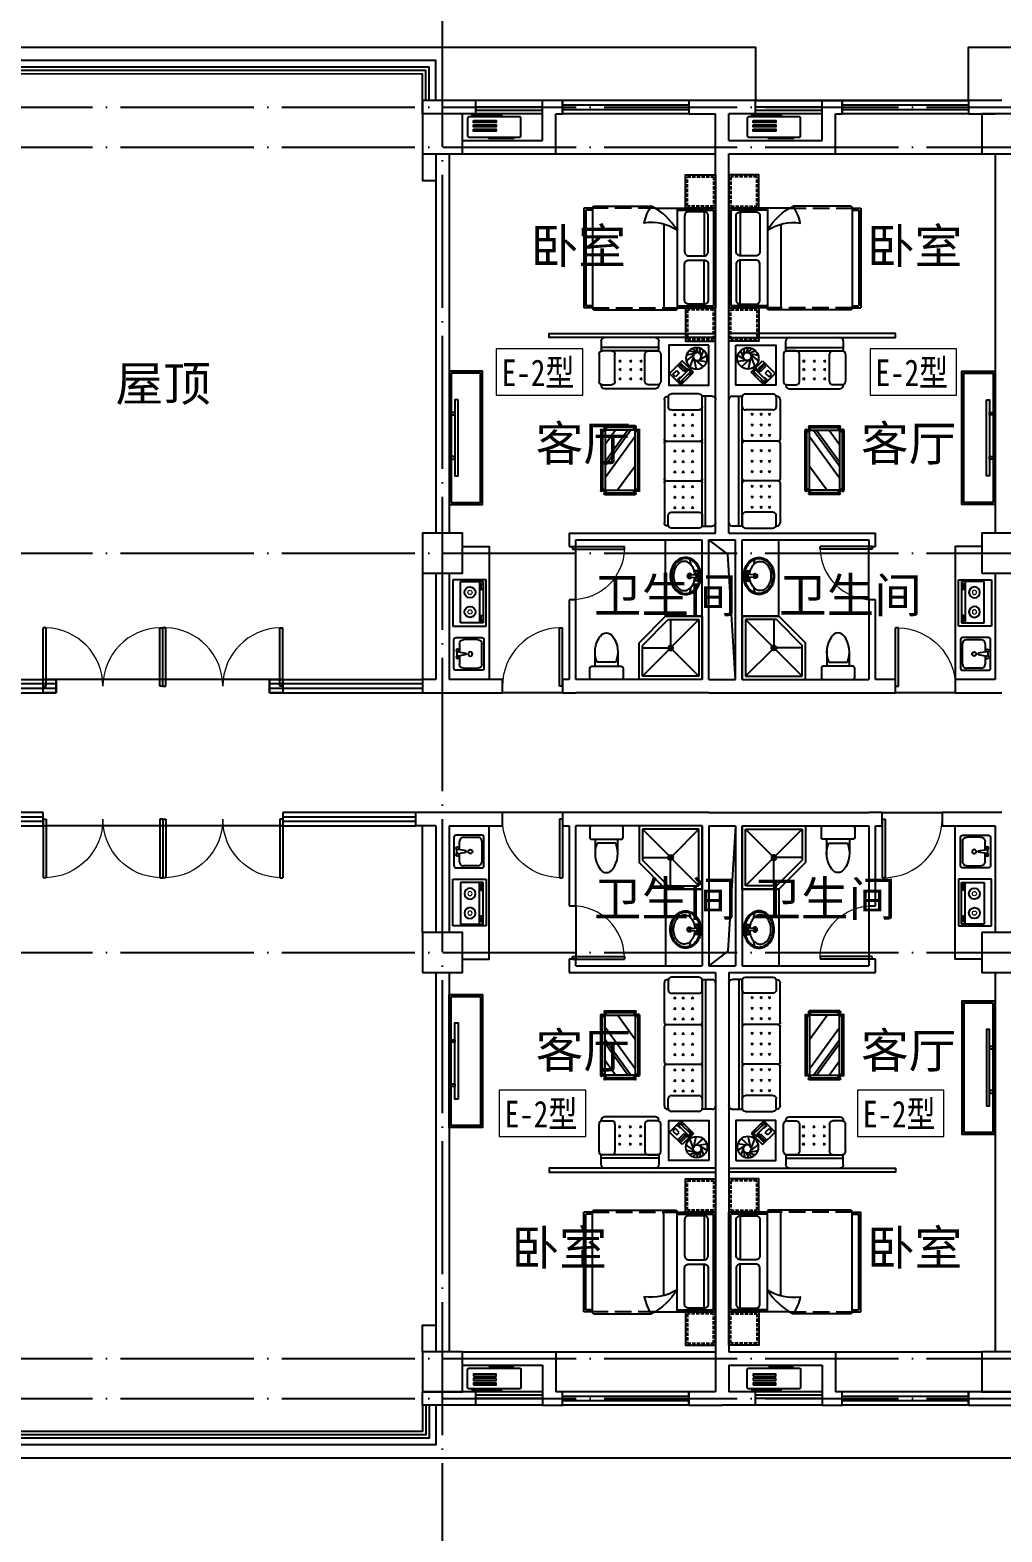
# Model space of a CAD drawing. Extents: x 122060 to 300410, y -425997 to -174060.
# Drawn here: x 218598 to 233193, y -400433 to -377867 of the extents above; entities that cross this region are included whole.
import ezdxf

# ---------------------------------------------------------------- set-up
doc = ezdxf.new("R2010")
doc.units = 0
doc.header["$LTSCALE"] = 1000
doc.header["$MEASUREMENT"] = 0
doc.linetypes.add('DASH', pattern=[0.35, 0.25, -0.1])
doc.linetypes.add('DOTE', pattern=[2.42, 2, -0.2, 0.02, -0.2])
doc.layers.get('0').update_dxf_attribs({"linetype": 'CONTINUOUS'})
for name, color, linetype in [('BALCONY', 6, 'CONTINUOUS'), ('DOTE', 1, 'CONTINUOUS'), ('WALL', 255, 'CONTINUOUS'), ('WINDOW', 4, 'CONTINUOUS'), ('WR-COLUMN', 255, 'CONTINUOUS'), ('WR-WALL', 255, 'CONTINUOUS'), ('厨卫', 8, 'CONTINUOUS'), ('家具', 8, 'CONTINUOUS'), ('平面看线', 8, 'CONTINUOUS'), ('空调', 8, 'CONTINUOUS')]:
    doc.layers.add(name, color=color, linetype=linetype)
doc.layers.add('PUB_TEXT', color=7, linetype='CONTINUOUS', lineweight=0)
doc.styles.add('dim_font', font='SIMPLEX.shx', dxfattribs={"width": 0.8})
doc.styles.add('宋体', font='SimSun.ttf')
doc.styles.add('黑体', font='SIMHEI.TTF', dxfattribs={"width": 0.8})

# ---------------------------------------------------------------- blocks, each defined once
blk = doc.blocks.new('dgfgf')
at = {"layer": '家具'}
blk.add_lwpolyline([(7597, -62676), (7147, -62676), (7147, -63176), (7597, -63176), (7597, -62676), (7517, -62676)], dxfattribs=at)
at = {"layer": '家具', "color": 251, "linetype": 'DASH', "ltscale": 0.2}
blk.add_lwpolyline([(7567, -62706), (7177, -62706), (7177, -63146), (7567, -63146)], close=True, dxfattribs=at)
blk = doc.blocks.new('A$C72813290')
at = {"layer": '家具'}
for p, q in [((579, 2000), (0, 2000)), ((0, 500), (0, 2000)), ((30, 530), (30, 1970)), ((579, 1970), (30, 1970)), ((170, 1945), (170, 1283)), ((579, 500), (579, 2010)), ((1830, 2030), (599, 2030)), ((779, 753), (779, 2030)), ((1850, 500), (1850, 2000)), ((1850, 2000), (1980, 2000)), ((1850, 1970), (1950, 1970)), ((1950, 530), (1950, 1970)), ((1980, 500), (1980, 2000)), ((170, 555), (170, 1217)), ((912, 500), (0, 500)), ((579, 530), (30, 530)), ((1830, 470), (967, 470)), ((1850, 530), (1950, 530)), ((1850, 500), (1980, 500))]:
    blk.add_line(p, q, dxfattribs=at)
at = {"layer": '家具', "linetype": 'DASH'}
for p, q in [((1850, 2000), (579, 2000)), ((912, 500), (1850, 500))]:
    blk.add_line(p, q, dxfattribs=at)
at = {"layer": '家具'}
for points in [[(170, 1945), (405, 1945, -0.414214), (465, 1885), (465, 1343, -0.414214), (405, 1283), (170, 1283, -0.414214), (110, 1343), (110, 1885, -0.414214)], [(170, 555), (405, 555, 0.414214), (465, 615), (465, 1157, 0.414214), (405, 1217), (170, 1217, 0.414214), (110, 1157), (110, 615, 0.414214)]]:
    blk.add_lwpolyline(points, format="xyb", close=True, dxfattribs=at)
blk.add_lwpolyline([(579, 833, 0.180302), (1071, 725, -0.088637), (967, 470, 28871.271551)], format="xyb", dxfattribs=at)
for centre, radius, start, end in [((599, 2010), 20, 90, 180), ((1819, 2001), 30.7, 357.6884, 69.6917), ((1392, 1313), 944, 210.6075, 243.2773), ((1819, 499), 30.7, 290.3566, 2.3152)]:
    blk.add_arc(centre, radius, start, end, dxfattribs=at)
blk.add_blockref('dgfgf', (-7147, 65176), dxfattribs=at)
at = {"layer": '家具', "xscale": -1, "rotation": 180}
blk.add_blockref('dgfgf', (-7147, -62676), dxfattribs=at)
blk = doc.blocks.new('asfdgdfhfgj')
at = {"layer": '家具'}
for p, q in [((253, 470), (-697, 470)), ((-697, 470), (-697, -80)), ((253, -480), (253, 470)), ((203, 420), (-647, 420)), ((-647, 420), (-647, -42)), ((-647, 420), (203, -430)), ((203, 420), (-196, 22)), ((203, -430), (203, 420)), ((-222, -5), (-222, 20)), ((-297, -480), (-697, -80)), ((-647, -5), (-260, -5)), ((-260, -430), (-647, -42)), ((-247, -5), (-222, -5)), ((-222, -5), (-197, -5)), ((-222, -30), (-222, -5)), ((-222, -430), (-222, -42)), ((-260, -430), (203, -430)), ((-297, -480), (253, -480))]:
    blk.add_line(p, q, dxfattribs=at)
for radius in [37.5, 25]:
    blk.add_circle((-222, -5), radius, dxfattribs=at)
blk = doc.blocks.new('asfdfgfhfg')
at = {"layer": '家具', "color": 6}
for p, q in [((-694, 1502), (-729, 1600)), ((-683, 1543), (-673, 1632)), ((-651, 1566), (-616, 1640)), ((-632, 1568), (-564, 1629)), ((-611, 1564), (-511, 1595)), ((-677, 1466), (-777, 1525)), ((-649, 1450), (-776, 1433)), ((-609, 1454), (-722, 1355)), ((-583, 1478), (-618, 1320)), ((-598, 1556), (-471, 1530)), ((-581, 1533), (-467, 1445)), ((-575, 1501), (-521, 1357))]:
    blk.add_line(p, q, dxfattribs=at)
at = {"layer": '家具'}
for p, q in [((-54, 1595), (-54, 1745)), ((-54, 1645), (809, 1645)), ((-54, 1595), (809, 1595)), ((102, 1595), (-37, 1595)), ((-4, 1795), (759, 1795)), ((652, 1595), (792, 1595)), ((809, 1745), (809, 1592)), ((-575, 1274), (-405, 1443)), ((-386, 1406), (-471, 1321)), ((-452, 1302), (-367, 1387)), ((-433, 1283), (-348, 1368)), ((-405, 1443), (-216, 1255)), ((-348, 1368), (-386, 1406)), ((-87, 1545), (-87, 1134)), ((152, 1134), (152, 1545)), ((198, 1453), (229, 1423)), ((229, 1453), (198, 1423)), ((356, 1453), (386, 1423)), ((386, 1453), (356, 1423)), ((514, 1453), (544, 1423)), ((544, 1453), (514, 1423)), ((602, 1134), (602, 1545)), ((842, 1545), (842, 1134)), ((-386, 1085), (-575, 1274)), ((-556, 1274), (-509, 1227)), ((-504, 1326), (-551, 1278)), ((-551, 1278), (-509, 1236)), ((-532, 1278), (-504, 1307)), ((-532, 1278), (-381, 1128)), ((-509, 1236), (-499, 1245)), ((-509, 1227), (-495, 1241)), ((-462, 1283), (-504, 1326)), ((-353, 1156), (-504, 1307)), ((-452, 1283), (-499, 1330)), ((-471, 1321), (-433, 1283)), ((-471, 1274), (-462, 1283)), ((-466, 1269), (-452, 1283)), ((-424, 1151), (-414, 1161)), ((-381, 1109), (-424, 1151)), ((-216, 1255), (-386, 1085)), ((-386, 1189), (-377, 1198)), ((-334, 1156), (-381, 1109)), ((-381, 1128), (-353, 1156)), ((-377, 1198), (-334, 1156)), ((-325, 1297), (-363, 1260)), ((-363, 1260), (-306, 1203)), ((-268, 1241), (-325, 1297)), ((-306, 1203), (-268, 1241)), ((198, 1326), (229, 1296)), ((229, 1326), (198, 1296)), ((198, 1189), (229, 1159)), ((229, 1189), (198, 1159)), ((356, 1326), (386, 1296)), ((386, 1326), (356, 1296)), ((386, 1189), (356, 1159)), ((356, 1189), (386, 1159)), ((514, 1326), (544, 1296)), ((544, 1326), (514, 1296)), ((514, 1189), (544, 1159)), ((544, 1189), (514, 1159)), ((-859, 912), (-706, 912)), ((-759, -1038), (-759, 912)), ((-709, -1038), (-709, 912)), ((-659, 946), (-247, 946)), ((-197, 912), (-189, 912)), ((-54, 1084), (-54, 1075)), ((-37, 1084), (102, 1084)), ((-4, 1025), (759, 1025)), ((792, 1084), (652, 1084)), ((809, 1084), (809, 1075)), ((-909, -988), (-909, 862)), ((-709, 755), (-709, 896)), ((-247, 705), (-659, 705)), ((-197, 896), (-197, 755)), ((-139, 862), (-139, 264)), ((-546, 651), (-576, 620)), ((-546, 620), (-576, 651)), ((-546, 463), (-576, 493)), ((-546, 493), (-576, 463)), ((-409, 651), (-439, 620)), ((-409, 620), (-439, 651)), ((-409, 493), (-439, 463)), ((-409, 463), (-439, 493)), ((-282, 651), (-312, 620)), ((-282, 620), (-312, 651)), ((-282, 493), (-312, 463)), ((-282, 463), (-312, 493)), ((287, 455), (287, 450)), ((297, 465), (756, 465)), ((766, 455), (766, 450)), ((-169, 235), (-679, 235)), ((-546, 335), (-576, 305)), ((-546, 305), (-576, 335)), ((-409, 335), (-439, 305)), ((-409, 305), (-439, 335)), ((-282, 335), (-312, 305)), ((-282, 305), (-312, 335)), ((236, -505), (236, 404)), ((246, 414), (251, 414)), ((261, 368), (333, 440)), ((261, 396), (305, 440)), ((261, -505), (261, 404)), ((297, 440), (756, 440)), ((301, 305), (751, -315)), ((364, 400), (751, -134)), ((407, 400), (751, -75)), ((595, 400), (751, 185)), ((791, 368), (719, 440)), ((791, 396), (747, 440)), ((791, 404), (791, -505)), ((806, 414), (801, 414)), ((816, 404), (816, -505)), ((-546, 75), (-576, 105)), ((-546, 105), (-576, 75)), ((-409, 75), (-439, 105)), ((-409, 105), (-439, 75)), ((-282, 75), (-312, 105)), ((-282, 105), (-312, 75)), ((-139, 206), (-139, -332)), ((-546, -52), (-576, -82)), ((-546, -82), (-576, -52)), ((-546, -240), (-576, -210)), ((-546, -210), (-576, -240)), ((-409, -82), (-439, -52)), ((-409, -52), (-439, -82)), ((-409, -240), (-439, -210)), ((-409, -210), (-439, -240)), ((-282, -82), (-312, -52)), ((-282, -52), (-312, -82)), ((-282, -240), (-312, -210)), ((-282, -210), (-312, -240)), ((301, -138), (565, -500)), ((-169, -361), (-679, -361)), ((-546, -431), (-576, -461)), ((-546, -461), (-576, -431)), ((-409, -431), (-439, -461)), ((-409, -461), (-439, -431)), ((-282, -431), (-312, -461)), ((-282, -461), (-312, -431)), ((-139, -390), (-139, -988)), ((-546, -619), (-576, -588)), ((-546, -588), (-576, -619)), ((-409, -588), (-439, -619)), ((-409, -619), (-439, -588)), ((-282, -588), (-312, -619)), ((-282, -619), (-312, -588)), ((246, -515), (251, -515)), ((261, -468), (333, -540)), ((261, -496), (305, -540)), ((287, -555), (287, -550)), ((756, -540), (297, -540)), ((756, -565), (297, -565)), ((791, -468), (719, -540)), ((791, -496), (747, -540)), ((766, -555), (766, -550)), ((806, -515), (801, -515)), ((-709, -881), (-709, -1021)), ((-247, -831), (-659, -831)), ((-546, -746), (-576, -776)), ((-546, -776), (-576, -746)), ((-409, -746), (-439, -776)), ((-409, -776), (-439, -746)), ((-282, -746), (-312, -776)), ((-282, -776), (-312, -746)), ((-197, -1021), (-197, -881)), ((-709, -1038), (-859, -1038)), ((-659, -1071), (-247, -1071)), ((-197, -1038), (-189, -1038))]:
    blk.add_line(p, q, dxfattribs=at)
for points in [[(-805, 1679), (-205, 1679), (-205, 1079), (-805, 1079)], [(301, 400), (751, 400), (751, -500), (301, -500)]]:
    blk.add_lwpolyline(points, close=True, dxfattribs=at)
at = {"layer": '家具', "color": 6}
for centre, radius in [((-623, 1480), 160), ((-634, 1508), 60)]:
    blk.add_circle(centre, radius, dxfattribs=at)
at = {"layer": '家具'}
for centre, radius, start, end in [((-37, 1545), 50, 90, 180), ((-4, 1745), 50, 90, 180), ((102, 1545), 50, 0, 90), ((652, 1545), 50, 90, 180), ((759, 1745), 50, 0, 90), ((792, 1545), 50, 0, 90), ((-37, 1134), 50, 180, 270), ((102, 1134), 50, 270, 0), ((652, 1134), 50, 180, 270), ((792, 1134), 50, 270, 0), ((-859, 862), 50, 90, 180), ((-659, 896), 50, 90, 180), ((-247, 896), 50, 0, 90), ((-189, 862), 50, 0, 90), ((-4, 1075), 50, 180, 270), ((759, 1075), 50, 270, 0), ((-659, 755), 50, 180, 270), ((-247, 755), 50, 270, 0), ((297, 455), 10, 90, 180), ((756, 455), 10, 0, 90), ((-679, 265), 30, 180, 270), ((-679, 205), 30, 90, 180), ((-169, 265), 30, 270, 0), ((-169, 205), 30, 0, 90), ((246, 404), 10, 90, 180), ((251, 404), 10, 0, 90), ((297, 450), 10, 180, 270), ((756, 450), 10, 270, 0), ((801, 404), 10, 90, 180), ((806, 404), 10, 0, 90), ((-679, -331), 30, 180, 270), ((-679, -391), 30, 90, 180), ((-169, -331), 30, 270, 0), ((-169, -391), 30, 0, 90), ((246, -505), 10, 180, 270), ((251, -505), 10, 270, 0), ((297, -550), 10, 90, 180), ((297, -555), 10, 180, 270), ((756, -550), 10, 0, 90), ((756, -555), 10, 270, 0), ((801, -505), 10, 180, 270), ((806, -505), 10, 270, 0), ((-659, -881), 50, 90, 180), ((-247, -881), 50, 0, 90), ((-859, -988), 50, 180, 270), ((-659, -1021), 50, 180, 270), ((-247, -1021), 50, 270, 0), ((-189, -988), 50, 270, 0)]:
    blk.add_arc(centre, radius, start, end, dxfattribs=at)
at = {"layer": '家具', "style": 'dim_font', "width": 0.8, "flags": 9}
for tag, p, rotation in [('YSIZE', (377, 1795), 180), ('XSIZE', (377, 1795), 180), ('YSIZE', (-909, -63), 270), ('XSIZE', (-909, -63), 270)]:
    blk.add_attdef(tag, p, '', height=0.5, rotation=rotation, dxfattribs=at)
blk = doc.blocks.new('A$C2FB07499')
at = {"layer": '家具', "ltscale": 0.5}
blk.add_lwpolyline([(500, 0), (0, 0), (0, 2000), (500, 2000)], close=True, dxfattribs=at)
at = {"layer": '家具', "color": 251, "ltscale": 40}
for points in [[(470, 30), (30, 30), (30, 1970), (470, 1970)], [(368, 1572), (415, 1572), (415, 428), (368, 428)], [(415, 1381), (480, 1381), (480, 1343), (415, 1343)], [(415, 717), (480, 717), (480, 679), (415, 679)]]:
    blk.add_lwpolyline(points, close=True, dxfattribs=at)
blk = doc.blocks.new('safedgdhgfh')
at = {"layer": '厨卫', "linetype": 'Continuous'}
for p, q in [((-352, -356), (-352, 344)), ((-352, 344), (148, 344)), ((148, 344), (148, -356)), ((148, -356), (-352, -356))]:
    blk.add_line(p, q, dxfattribs=at)
at = {"layer": '厨卫'}
for p, q in [((103, 293), (-239, 293)), ((-239, 293), (-239, -330)), ((47, -330), (47, 293)), ((103, -330), (103, 293)), ((-239, -330), (103, -330))]:
    blk.add_line(p, q, dxfattribs=at)
at = {"layer": '厨卫', "lineweight": 13}
for p, q in [((71, 268), (81, 268)), ((96, 251), (79, 251)), ((79, 251), (79, 186)), ((96, 186), (96, 251)), ((70, 176), (81, 176)), ((79, 186), (96, 186)), ((71, -205), (81, -205)), ((79, -222), (79, -287)), ((96, -222), (79, -222)), ((96, -287), (96, -222)), ((70, -297), (81, -297)), ((79, -287), (96, -287))]:
    blk.add_line(p, q, dxfattribs=at)
for points in [[(71, 268, 0.259034), (67, 266, 0.076276), (63, 254, 0.036515), (60, 241, 0.026615), (59, 222, 0.026615), (60, 203, 0.036515), (63, 189, 0.076276), (67, 178, 0.259034), (71, 176, 0.078462), (72, 176, 0.056762)], [(81, 268, 0.259034), (78, 266, 0.076276), (73, 254, 0.036515), (71, 241, 0.026615), (70, 222, 0.026615), (71, 203, 0.036515), (73, 189, 0.076276), (78, 178, 0.259034), (81, 176, 0.259034), (85, 178, 0.056762), (89, 186, 0.036515)], [(91, 251, 0.008736), (90, 254, 0.076276), (85, 266, 0.259034), (81, 268, 0.259034)], [(71, -205, 0.259034), (67, -207, 0.076276), (63, -219, 0.036515), (60, -232, 0.026615), (59, -251, 0.026615), (60, -270, 0.036515), (63, -284, 0.076276), (67, -295, 0.259034), (71, -297, 0.078462), (72, -297, 0.056762)], [(81, -205, 0.259034), (78, -207, 0.076276), (73, -219, 0.036515), (71, -232, 0.026615), (70, -251, 0.026615), (71, -270, 0.036515), (73, -284, 0.076276), (78, -295, 0.259034), (81, -297, 0.259034), (85, -295, 0.056762), (89, -287, 0.036515)], [(91, -222, 0.008736), (90, -219, 0.076276), (85, -207, 0.259034), (81, -205, 0.259034)]]:
    blk.add_lwpolyline(points, format="xyb", dxfattribs=at)
at = {"layer": '厨卫', "linetype": 'Continuous'}
for centre, start, end in [((-94, 128), 270, 269.036), ((-94, -165), 90.964, 90)]:
    blk.add_arc(centre, 82.5, start, end, dxfattribs=at)
at = {"layer": '厨卫', "linetype": 'Continuous', "lineweight": 13}
for centre, start, end in [((-94, 128), 270, 269.3468), ((-94, -165), 90.6532, 90)]:
    blk.add_arc(centre, 31.6, start, end, dxfattribs=at)
blk = doc.blocks.new('空调机')
at = {"layer": '空调', "color": 8}
for p, q in [((2416486, -275315), (2416486, -275325)), ((2416849, -275305), (2416496, -275305)), ((2416859, -275325), (2416859, -275315))]:
    blk.add_line(p, q, dxfattribs=at)
blk.add_lwpolyline([(2416186, -275325), (2416946, -275325, -0.414214), (2416966, -275345), (2416966, -275615, -0.414214), (2416946, -275635), (2416186, -275635, -0.414214), (2416166, -275615), (2416166, -275345, -0.414214)], format="xyb", close=True, dxfattribs=at)
for points in [[(2416256, -275445), (2416592, -275445), (2416592, -275416), (2416256, -275416)], [(2416256, -275511), (2416592, -275511), (2416592, -275482), (2416256, -275482)], [(2416235, -275664), (2416675, -275664), (2416675, -275649), (2416235, -275649)], [(2416256, -275577), (2416592, -275577), (2416592, -275548), (2416256, -275548)]]:
    blk.add_lwpolyline(points, close=True, dxfattribs=at)
for centre, start, end in [((2416496, -275315), 90, 180), ((2416849, -275315), 0, 90)]:
    blk.add_arc(centre, 10, start, end, dxfattribs=at)
blk = doc.blocks.new('_FZHK')
blk.add_lwpolyline([(-0.5, -0.5), (0.5, -0.5), (0.5, 0.5), (-0.5, 0.5)], close=True)
blk = doc.blocks.new('$DorLib2D$00000001')
for p, q in [((0.45, 0.975), (0.5, 0.975)), ((0.45, 0), (0.45, 0.975)), ((0.5, 0), (0.5, 0.975)), ((0.5, 0), (0.45, 0))]:
    blk.add_line(p, q)
at = {"lineweight": 13}
blk.add_arc((0.475, 0), 0.975, 91.4693, 180, dxfattribs=at)
blk = doc.blocks.new('$DorLib2D$00000002')
for p, q in [((-0.5, 0), (-0.5, 0.4875)), ((-0.475, 0.4875), (-0.5, 0.4875)), ((-0.475, 0), (-0.475, 0.4875)), ((0.475, 0), (0.475, 0.4875)), ((0.475, 0.4875), (0.5, 0.4875)), ((0.5, 0), (0.5, 0.4875)), ((-0.5, 0), (-0.475, 0)), ((0.5, 0), (0.475, 0))]:
    blk.add_line(p, q)
at = {"lineweight": 13}
for centre, start, end in [((-0.4875, 0), 0, 88.53072), ((0.4875, 0), 91.46928, 180)]:
    blk.add_arc(centre, 0.4875, start, end, dxfattribs=at)
blk = doc.blocks.new('$TCHSYS$WIN2D')
for p, q in [((-0.5, 0.5), (0.5, 0.5)), ((-0.5, 0.5), (-0.5, -0.5)), ((0.5, 0.5), (0.5, -0.5)), ((0.5, 0.1667), (-0.5, 0.1667)), ((0.5, -0.1667), (-0.5, -0.1667)), ((-0.5, -0.5), (0.5, -0.5))]:
    blk.add_line(p, q)
blk = doc.blocks.new('$plan$00001613')
at = {"layer": '厨卫'}
for p, q in [((-260, -140), (-260, 140)), ((-200, 170), (-200, -170))]:
    blk.add_line(p, q, dxfattribs=at)
blk.add_lwpolyline([(-430, -170), (-200, -170), (-200, -220, 0.414214), (-170, -250), (-30, -250, 0.414214), (0, -220), (0, 220, 0.414214), (-30, 250), (-170, 250, 0.414214), (-200, 220), (-200, 170), (-430, 170)], format="xyb", dxfattribs=at)
for centre, radius, start, end in [((-590, 0), 110, 123.4509, 236.5491), ((-413, -227), 398, 67.4505, 126.6381), ((-413, 227), 398, 233.3619, 292.5495)]:
    blk.add_arc(centre, radius, start, end, dxfattribs=at)
blk = doc.blocks.new('$plan$00001629')
for p, q in [((-252, -170), (-172, -150)), ((-75, -35), (-75, -85)), ((-75, -35), (75, -35)), ((-75, -85), (-21, -85)), ((-16, -146), (-25, -35)), ((16, -146), (25, -35)), ((21, -85), (75, -85)), ((75, -35), (75, -85)), ((172, -150), (252, -170))]:
    blk.add_line(p, q)
for centre, radius in [((-50, -60), 20), ((1, -60), 10), ((50, -60), 20)]:
    blk.add_circle(centre, radius)
for centre, radius, start, end in [((0, -340), 340, 90, 108.7907), ((0, -340), 340, 71.2093, 90), ((-90, -230), 190, 153.24, 180), ((-90, -230), 173, 153.24, 180), ((-46, -252), 239, 129.4007, 153.24), ((-46, -252), 222, 129.4007, 153.24), ((-102, -250), 118, 150.3366, 180), ((-53, -278), 174, 126.0274, 150.3366), ((-18, -286), 283, 108.7907, 129.4007), ((-18, -286), 266, 108.7907, 129.4007), ((-21, -322), 229, 106.7647, 126.0274), ((0, -340), 323, 90, 108.7907), ((0, -391), 301, 93.9271, 106.7647), ((0, -170), 35, 118.7783, 61.2217), ((0, -170), 25, 129.0728, 50.9272), ((0, -146), 16.3, 180, 0), ((0, -340), 323, 71.2093, 90), ((0, -391), 301, 73.2353, 86.0729), ((21, -322), 229, 53.9726, 73.2353), ((18, -286), 266, 50.5993, 71.2093), ((18, -286), 283, 50.5993, 71.2093), ((53, -278), 174, 29.6634, 53.9726), ((46, -252), 222, 26.76, 50.5993), ((46, -252), 239, 26.76, 50.5993), ((102, -250), 118, 0, 29.6634), ((90, -230), 173, 0, 26.76), ((90, -230), 190, 0, 26.76), ((-90, -230), 190, 180, 206.76), ((-90, -230), 173, 180, 206.76), ((-46, -208), 239, 206.76, 230.5993), ((-46, -208), 222, 206.76, 230.5993), ((-102, -250), 118, 180, 209.6634), ((-53, -222), 174, 209.6634, 233.9726), ((-18, -174), 283, 230.5993, 251.2093), ((-18, -174), 266, 230.5993, 251.2093), ((-21, -178), 229, 233.9726, 253.2353), ((0, -120), 340, 251.2093, 270), ((0, -120), 323, 251.2093, 270), ((0, -109), 301, 253.2353, 270), ((0, -109), 301, 270, 286.7647), ((0, -120), 323, 270, 288.7907), ((0, -120), 340, 270, 288.7907), ((21, -178), 229, 286.7647, 306.0274), ((18, -174), 266, 288.7907, 309.4007), ((18, -174), 283, 288.7907, 309.4007), ((53, -222), 174, 306.0274, 330.3366), ((46, -208), 222, 309.4007, 333.24), ((46, -208), 239, 309.4007, 333.24), ((102, -250), 118, 330.3366, 0), ((90, -230), 173, 333.24, 0), ((90, -230), 190, 333.24, 0)]:
    blk.add_arc(centre, radius, start, end)
blk = doc.blocks.new('$plan$00000356')
at = {"color": 0, "linetype": 'ByBlock'}
for p, q in [((215, 0), (-215, 0)), ((-245, -31), (-245, -419)), ((-215, -358), (-215, -143)), ((-153, -82), (-26, -82)), ((-31, -41), (31, -41)), ((-31, -61), (-10, -184)), ((-10, -184), (10, -184)), ((10, -184), (31, -61)), ((26, -82), (153, -82)), ((215, -143), (215, -358)), ((245, -419), (245, -31)), ((-215, -450), (215, -450)), ((153, -419), (-153, -419))]:
    blk.add_line(p, q, dxfattribs=at)
for centre, radius in [((-51, -51), 20.5), ((0, -245), 30.7), ((51, -51), 20.5)]:
    blk.add_circle(centre, radius, dxfattribs=at)
for centre, radius, start, end in [((-215, -31), 30.7, 90, 180), ((-153, -143), 61.4, 90, 180), ((153, -143), 61.4, 0, 90), ((215, -31), 30.7, 0, 90), ((-215, -419), 30.7, 180, 270), ((-153, -358), 61.4, 180, 270), ((153, -358), 61.4, 270, 0), ((215, -419), 30.7, 270, 0)]:
    blk.add_arc(centre, radius, start, end, dxfattribs=at)

msp = doc.modelspace()

# ---------------------------------------------------------------- linework, layer by layer
at = {"layer": 'BALCONY', "color": 8}
for p, q in [((226292.7, -378925.6), (225292.7, -378925.6)), ((230492.7, -378925.6), (229492.7, -378925.6)), ((226292.7, -379125.6), (225292.7, -379125.6)), ((230492.7, -379125.6), (229492.7, -379125.6)), ((226292.7, -398325.6), (225292.7, -398325.6)), ((230492.7, -398325.6), (229492.7, -398325.6)), ((226292.7, -398525.6), (225292.7, -398525.6)), ((230492.7, -398525.6), (229492.7, -398525.6))]:
    msp.add_line(p, q, dxfattribs=at)
at = {"layer": 'BALCONY'}
for p, q in [((226292.7, -379025.6), (225292.7, -379025.6)), ((226292.7, -379075.6), (225292.7, -379075.6)), ((230492.7, -379025.6), (229492.7, -379025.6)), ((230492.7, -379075.6), (229492.7, -379075.6)), ((226292.7, -398375.6), (225292.7, -398375.6)), ((226292.7, -398425.6), (225292.7, -398425.6)), ((230492.7, -398375.6), (229492.7, -398375.6)), ((230492.7, -398425.6), (229492.7, -398425.6))]:
    msp.add_line(p, q, dxfattribs=at)
at = {"layer": 'BALCONY', "color": 8}
for points in [[(224692.7, -378925.6), (224692.7, -378325.6), (216692.7, -378325.6)], [(224492.7, -378925.6), (224492.7, -378527.7), (216692.7, -378525.5)], [(224692.7, -398525.6), (224692.7, -399125.6), (191292.7, -399125.6), (191292.7, -398525.6)], [(224492.7, -398525.6), (224492.7, -398925.6), (191492.7, -398925.6), (191492.7, -398525.6)]]:
    msp.add_lwpolyline(points, dxfattribs=at)
at = {"layer": 'BALCONY'}
for points in [[(224592.7, -378925.6), (224592.7, -378425.6), (216692.7, -378425.6)], [(224542.7, -378925.6), (224542.7, -378475.6), (216692.7, -378475.6)], [(224592.7, -398525.6), (224592.7, -399025.6), (191392.7, -399025.6), (191392.7, -398525.6)], [(224542.7, -398525.6), (224542.7, -398975.6), (191442.7, -398971.4), (191442.7, -398525.6)]]:
    msp.add_lwpolyline(points, dxfattribs=at)
at = {"layer": 'DOTE', "linetype": 'DOTE'}
for p, q in [((224792.7, -401400.9), (224792.7, -374585.9)), ((157037.6, -379025.6), (258044.4, -379025.6)), ((157037.6, -379625.6), (258044.4, -379625.6)), ((157037.6, -385725.6), (258044.4, -385725.6)), ((157037.6, -391725.6), (257744.4, -391725.6)), ((157037.6, -397825.6), (257744.4, -397825.6)), ((157037.6, -398425.6), (257744.4, -398425.6))]:
    msp.add_line(p, q, dxfattribs=at)
at = {"layer": 'PUB_TEXT'}
for points in [[(226898.8, -382654.8), (225598.8, -382654.8), (225598.8, -383354.8), (226898.8, -383354.8)], [(232511.4, -382654.8), (231211.4, -382654.8), (231211.4, -383354.8), (232511.4, -383354.8)], [(226942.4, -393793.2), (225642.4, -393793.2), (225642.4, -394493.2), (226942.4, -394493.2)], [(232322, -393793.2), (231022, -393793.2), (231022, -394493.2), (232322, -394493.2)]]:
    msp.add_lwpolyline(points, close=True, dxfattribs=at)
at = {"layer": 'WALL'}
for p, q in [((228892.7, -379625.6), (228892.7, -379125.6)), ((229092.7, -379525.6), (229092.7, -379125.6)), ((225092.7, -379525.6), (226292.7, -379525.6)), ((229092.7, -379525.6), (230492.7, -379525.6)), ((225092.7, -379725.6), (226492.7, -379725.6)), ((228892.7, -385425.6), (228892.7, -379625.6)), ((229092.7, -379725.6), (230692.7, -379725.6)), ((229092.7, -385425.6), (229092.7, -379725.6)), ((226692.7, -385425.6), (228792.7, -385425.6)), ((226692.7, -385425.6), (226692.7, -385625.6)), ((226692.7, -385625.6), (226792.7, -385625.6)), ((226792.7, -385525.6), (228692.7, -385525.6)), ((226792.7, -385625.6), (226792.7, -385525.6)), ((228692.7, -387625.6), (228692.7, -385525.6)), ((228792.7, -385425.6), (228892.7, -385425.6)), ((228792.7, -387625.6), (228792.7, -385525.6)), ((228792.7, -385525.6), (228992.7, -385525.6)), ((228992.7, -385525.6), (229192.7, -385525.6)), ((229092.7, -385425.6), (229192.7, -385425.6)), ((229192.7, -385425.6), (231292.7, -385425.6)), ((229192.7, -387625.6), (229192.7, -385525.6)), ((229292.7, -387625.6), (229292.7, -385525.6)), ((229292.7, -385525.6), (231192.7, -385525.6)), ((231192.7, -385525.6), (231192.7, -385625.6)), ((231192.7, -385625.6), (231292.7, -385625.6)), ((231292.7, -385625.6), (231292.7, -385425.6)), ((226792.7, -386425.6), (226692.7, -386425.6)), ((226692.7, -386425.6), (226692.7, -387625.6)), ((226792.7, -387625.6), (226792.7, -386425.6)), ((231292.7, -386425.6), (231192.7, -386425.6)), ((231192.7, -386425.6), (231192.7, -387625.6)), ((231292.7, -387625.6), (231292.7, -386425.6)), ((218792.7, -387625.6), (218992.7, -387625.6)), ((218792.7, -387825.6), (218792.7, -387625.6)), ((218992.7, -387625.6), (218992.7, -387825.6)), ((222192.7, -387625.6), (222392.7, -387625.6)), ((222192.7, -387825.6), (222192.7, -387625.6)), ((222392.7, -387625.6), (222392.7, -387825.6)), ((224692.7, -387625.6), (224492.7, -387625.6)), ((224492.7, -387625.6), (224492.7, -387825.6)), ((225692.7, -387625.6), (224892.7, -387625.6)), ((225692.7, -387825.6), (225692.7, -387625.6)), ((226692.7, -387625.6), (226592.7, -387625.6)), ((226592.7, -387625.6), (226592.7, -387825.6)), ((228692.7, -387625.6), (226792.7, -387625.6)), ((228792.7, -387625.6), (229192.7, -387625.6)), ((229292.7, -387625.6), (231192.7, -387625.6)), ((231592.7, -387625.6), (231292.7, -387625.6)), ((231592.7, -387825.6), (231592.7, -387625.6)), ((233092.7, -387625.6), (232492.7, -387625.6)), ((232492.7, -387625.6), (232492.7, -387825.6)), ((218992.7, -387825.6), (218792.7, -387825.6)), ((222392.7, -387825.6), (222192.7, -387825.6)), ((224492.7, -387825.6), (224792.7, -387825.6)), ((224792.7, -387825.6), (225692.7, -387825.6)), ((226592.7, -387825.6), (226792.7, -387825.6)), ((228792.7, -387825.6), (226792.7, -387825.6)), ((228792.7, -387825.6), (229192.7, -387825.6)), ((229192.7, -387825.6), (231192.7, -387825.6)), ((231192.7, -387825.6), (231592.7, -387825.6)), ((232492.7, -387825.6), (233192.7, -387825.6)), ((224792.7, -389625.6), (224392.7, -389625.6)), ((224392.7, -389825.6), (224392.7, -389625.6)), ((225692.7, -389625.6), (224792.7, -389625.6)), ((225692.7, -389825.6), (225692.7, -389625.6)), ((226792.7, -389625.6), (226592.7, -389625.6)), ((226592.7, -389625.6), (226592.7, -389825.6)), ((228792.7, -389625.6), (226792.7, -389625.6)), ((228792.7, -389625.6), (229192.7, -389625.6)), ((229192.7, -389625.6), (231192.7, -389625.6)), ((231392.7, -389625.6), (231192.7, -389625.6)), ((231392.7, -389825.6), (231392.7, -389625.6)), ((233192.7, -389625.6), (232292.7, -389625.6)), ((232292.7, -389625.6), (232292.7, -389825.6)), ((224692.7, -389825.6), (224392.7, -389825.6)), ((224692.7, -389825.6), (224692.7, -391425.6)), ((224892.7, -389825.6), (224892.7, -391425.6)), ((224892.7, -389825.6), (225692.7, -389825.6)), ((226592.7, -389825.6), (226692.7, -389825.6)), ((226692.7, -389825.6), (226692.7, -391025.6)), ((226792.7, -391025.6), (226792.7, -389825.6)), ((228692.7, -389825.6), (226792.7, -389825.6)), ((228692.7, -389825.6), (228692.7, -391925.6)), ((228792.7, -389825.6), (229192.7, -389825.6)), ((228792.7, -389825.6), (228792.7, -391925.6)), ((229192.7, -389825.6), (229192.7, -391925.6)), ((229292.7, -389825.6), (229292.7, -391925.6)), ((229292.7, -389825.6), (231192.7, -389825.6)), ((231192.7, -389825.6), (231192.7, -391025.6)), ((231292.7, -391025.6), (231292.7, -389825.6)), ((231292.7, -389825.6), (231392.7, -389825.6)), ((232292.7, -389825.6), (233092.7, -389825.6)), ((226692.7, -391025.6), (226792.7, -391025.6)), ((231192.7, -391025.6), (231292.7, -391025.6)), ((226792.7, -391825.6), (226692.7, -391825.6)), ((226692.7, -391825.6), (226692.7, -392025.6)), ((226792.7, -391925.6), (226792.7, -391825.6)), ((226792.7, -391925.6), (228692.7, -391925.6)), ((228792.7, -391925.6), (228992.7, -391925.6)), ((228992.7, -391925.6), (229192.7, -391925.6)), ((229292.7, -391925.6), (231192.7, -391925.6)), ((231292.7, -391825.6), (231192.7, -391825.6)), ((231192.7, -391825.6), (231192.7, -391925.6)), ((231292.7, -392025.6), (231292.7, -391825.6)), ((224692.7, -392025.6), (224692.7, -397725.6)), ((224892.7, -392025.6), (224892.7, -397725.6)), ((226692.7, -392025.6), (228792.7, -392025.6)), ((228792.7, -392025.6), (228892.7, -392025.6)), ((228892.7, -392025.6), (228892.7, -397825.6)), ((229092.7, -392025.6), (229092.7, -397725.6)), ((229092.7, -392025.6), (229192.7, -392025.6)), ((229192.7, -392025.6), (231292.7, -392025.6)), ((225092.7, -397725.6), (226492.7, -397725.6)), ((228892.7, -397825.6), (228892.7, -398325.6)), ((229092.7, -397725.6), (230692.7, -397725.6)), ((225092.7, -397925.6), (226292.7, -397925.6)), ((229092.7, -397925.6), (230492.7, -397925.6)), ((229092.7, -397925.6), (229092.7, -398325.6))]:
    msp.add_line(p, q, dxfattribs=at)
at = {"layer": 'WALL', "color": 4}
for p, q in [((218792.7, -389625.6), (213992.7, -389625.6)), ((218792.7, -389692.3), (213992.7, -389692.3)), ((218792.7, -389825.6), (218792.7, -389625.6)), ((224392.7, -389625.6), (222392.7, -389625.6)), ((222392.7, -389625.6), (222392.7, -389825.6)), ((224392.7, -389692.3), (222392.7, -389692.3)), ((218792.7, -389758.9), (213992.7, -389758.9)), ((213992.7, -389825.6), (218792.7, -389825.6)), ((224392.7, -389758.9), (222392.7, -389758.9)), ((222392.7, -389825.6), (224392.7, -389825.6))]:
    msp.add_line(p, q, dxfattribs=at)
at = {"layer": 'WALL'}
for points in [[(228892.7, -382485.6), (226392.7, -382485.6), (226392.7, -382425.6), (228892.7, -382425.6)], [(229092.7, -382485.6), (231592.7, -382485.6), (231592.7, -382425.6), (229092.7, -382425.6)], [(228892.7, -394965.6), (226392.7, -394965.6), (226392.7, -395025.6), (228892.7, -395025.6)], [(229092.7, -394965.6), (231592.7, -394965.6), (231592.7, -395025.6), (229092.7, -395025.6)], [(224492.7, -397725.6), (224492.7, -397325.6), (224692.7, -397325.6)]]:
    msp.add_lwpolyline(points, dxfattribs=at)
at = {"layer": 'WINDOW'}
for p, q in [((226492.7, -379725.6), (228892.7, -379725.6)), ((230692.7, -379725.6), (232892.7, -379725.6)), ((226792.7, -386425.6), (226792.7, -385625.6)), ((231192.7, -386425.6), (231192.7, -385625.6)), ((220592.7, -387625.6), (218792.7, -387625.6)), ((222392.7, -387625.6), (220592.7, -387625.6)), ((226592.7, -387825.6), (225692.7, -387825.6)), ((232492.7, -387825.6), (231592.7, -387825.6)), ((226592.7, -389625.6), (225692.7, -389625.6)), ((231392.7, -389625.6), (232292.7, -389625.6)), ((220592.7, -389825.6), (218792.7, -389825.6)), ((222392.7, -389825.6), (220592.7, -389825.6)), ((224492.7, -391425.6), (224492.7, -389825.6)), ((226792.7, -391025.6), (226792.7, -391825.6)), ((231192.7, -391025.6), (231192.7, -391825.6)), ((226492.7, -397725.6), (228892.7, -397725.6)), ((230692.7, -397725.6), (232898.5, -397725.6))]:
    msp.add_line(p, q, dxfattribs=at)
at = {"layer": 'WR-WALL'}
for p, q in [((224792.7, -378925.6), (224492.7, -378925.6)), ((224492.7, -379125.6), (224492.7, -378925.6)), ((225292.7, -378925.6), (224792.7, -378925.6)), ((225292.7, -379125.6), (225292.7, -378925.6)), ((226292.7, -379525.6), (226292.7, -378925.6)), ((226592.7, -378925.6), (226292.7, -378925.6)), ((226592.7, -379125.6), (226592.7, -378925.6)), ((228992.7, -378925.6), (228492.7, -378925.6)), ((228492.7, -378925.6), (228492.7, -379125.6)), ((229492.7, -378925.6), (228992.7, -378925.6)), ((229492.7, -379125.6), (229492.7, -378925.6)), ((230492.7, -379525.6), (230492.7, -378925.6)), ((230792.7, -378925.6), (230492.7, -378925.6)), ((230792.7, -379125.6), (230792.7, -378925.6)), ((233192.7, -378925.6), (232692.7, -378925.6)), ((232692.7, -378925.6), (232692.7, -379125.6)), ((224692.7, -379125.6), (224492.7, -379125.6)), ((225292.7, -379125.6), (224892.7, -379125.6)), ((226492.7, -379725.6), (226492.7, -379125.6)), ((226492.7, -379125.6), (226592.7, -379125.6)), ((228492.7, -379125.6), (228892.7, -379125.6)), ((229492.7, -379125.6), (229092.7, -379125.6)), ((230692.7, -379725.6), (230692.7, -379125.6)), ((230692.7, -379125.6), (230792.7, -379125.6)), ((232692.7, -379125.6), (233092.7, -379125.6)), ((224692.7, -379725.6), (224692.7, -385425.6)), ((224892.7, -379725.6), (224892.7, -385425.6)), ((233092.7, -379725.6), (233092.7, -385425.6)), ((224492.7, -386025.6), (224492.7, -387625.6)), ((224692.7, -386025.6), (224692.7, -387625.6)), ((224892.7, -386025.6), (224892.7, -387625.6)), ((233092.7, -386025.6), (233092.7, -387625.6)), ((233092.7, -389825.6), (233092.7, -391425.6)), ((233092.7, -392025.6), (233092.7, -397725.6)), ((226492.7, -397725.6), (226492.7, -398325.6)), ((230692.7, -397725.6), (230692.7, -398325.6)), ((226292.7, -397925.6), (226292.7, -398525.6)), ((230492.7, -397925.6), (230492.7, -398525.6)), ((225292.7, -398325.6), (224492.7, -398325.6)), ((224492.7, -398525.6), (224492.7, -398325.6)), ((225292.7, -398525.6), (225292.7, -398325.6)), ((226592.7, -398325.6), (226492.7, -398325.6)), ((226592.7, -398525.6), (226592.7, -398325.6)), ((228892.7, -398325.6), (228492.7, -398325.6)), ((228492.7, -398325.6), (228492.7, -398525.6)), ((229492.7, -398325.6), (229092.7, -398325.6)), ((229492.7, -398525.6), (229492.7, -398325.6)), ((230792.7, -398325.6), (230692.7, -398325.6)), ((230792.7, -398525.6), (230792.7, -398325.6)), ((233692.7, -398325.6), (232692.7, -398325.6)), ((232692.7, -398325.6), (232692.7, -398525.6)), ((225292.7, -398525.6), (224492.7, -398525.6)), ((226292.7, -398525.6), (226592.7, -398525.6)), ((228492.7, -398525.6), (228992.7, -398525.6)), ((229492.7, -398525.6), (228992.7, -398525.6)), ((230492.7, -398525.6), (230792.7, -398525.6)), ((232692.7, -398525.6), (233692.7, -398525.6))]:
    msp.add_line(p, q, dxfattribs=at)
msp.add_lwpolyline([(224492.7, -378925.6), (224492.7, -380125.6), (224692.7, -380125.6)], dxfattribs=at)
at = {"layer": '厨卫'}
for points in [[(228692.7, -386675.6), (228142.7, -386675.6), (228142.7, -385525.6)], [(229292.7, -386675.6), (229842.7, -386675.6), (229842.7, -385525.6)], [(228692.7, -390775.6), (228142.7, -390775.6), (228142.7, -391925.6)], [(229292.7, -390775.6), (229842.7, -390775.6), (229842.7, -391925.6)]]:
    msp.add_lwpolyline(points, dxfattribs=at)
at = {"layer": '家具'}
for points in [[(225092.7, -385625.6), (225492.7, -385625.6), (225492.7, -387625.6)], [(232892.7, -385625.6), (232492.7, -385625.6), (232492.7, -387625.6)], [(225092.7, -391825.6), (225492.7, -391825.6), (225492.7, -389825.6)], [(232892.7, -391825.6), (232492.7, -391825.6), (232492.7, -389825.6)]]:
    msp.add_lwpolyline(points, dxfattribs=at)
at = {"layer": '平面看线'}
for points in [[(159892.7, -378125.6), (183292.7, -378125.6), (183292.7, -378925.6), (186492.7, -378925.6), (186492.7, -378125.6), (229492.7, -378125.6), (229492.7, -378925.6), (232692.7, -378925.6), (232692.7, -378125.6), (256092.7, -378125.6), (256092.7, -399325.6), (236892.7, -399325.6), (236892.7, -398525.6), (233692.7, -398525.6), (233692.7, -399325.6), (190692.7, -399325.6), (190692.7, -398525.6), (187492.7, -398525.6), (187492.7, -399325.6), (159892.7, -399325.6), (159892.7, -378125.6)], [(229192.7, -387625.6), (229074.7, -385744.3), (228792.7, -385525.6)], [(229192.7, -389825.6), (229074.7, -391706.9), (228792.7, -391925.6)]]:
    msp.add_lwpolyline(points, dxfattribs=at)

# ---------------------------------------------------------------- block references
at = {"layer": 'WINDOW'}
for name, p, xscale, yscale, zscale, rotation in [('$TCHSYS$WIN2D', (227542.7, -379025.6), 1900, -200, 1900, 179.998930557787), ('$TCHSYS$WIN2D', (231742.7, -379025.6), 1900, -200, 1900, 180), ('$DorLib2D$00000001', (226742.7, -386025.6), 800, -800, 800, 90), ('$DorLib2D$00000001', (231242.7, -386025.6), 800, 800, 800, 90), ('$DorLib2D$00000002', (219692.7, -387725.6), -1800, -1800, -1800, 180), ('$DorLib2D$00000002', (221492.7, -387725.6), -1800, -1800, -1800, 180), ('$DorLib2D$00000001', (226142.7, -387725.6), -900, -900, -900, 180), ('$DorLib2D$00000001', (232042.7, -387725.6), 900, -900, 900, 180), ('$TCHSYS$WIN2D', (217842.7, -387725.6), -2299.999999993423, 200, -2299.999999993423, 180), ('$TCHSYS$WIN2D', (223342.7, -387725.6), -2300.000000007218, -200, -2300.000000007218, 180), ('$DorLib2D$00000002', (219692.7, -389725.6), -1800, 1800, -1800, 180), ('$DorLib2D$00000002', (221492.7, -389725.6), -1800, 1800, -1800, 180), ('$DorLib2D$00000001', (226142.7, -389725.6), -900, 900, -900, 179.9999999994997), ('$DorLib2D$00000001', (226742.7, -391425.6), 800, 800, 800, 270), ('$DorLib2D$00000001', (231242.7, -391425.6), 800, -800, 800, 270), ('$TCHSYS$WIN2D', (227542.7, -398425.6), 1900, 200, 1900, 179.9999999999025), ('$TCHSYS$WIN2D', (231742.7, -398425.6), 1900, 200, 1900, 180)]:
    msp.add_blockref(name, p, dxfattribs=dict(at, xscale=xscale, yscale=yscale, zscale=zscale, rotation=rotation))
at = {"layer": 'WINDOW', "xscale": -900, "yscale": -900, "zscale": -900}
msp.add_blockref('$DorLib2D$00000001', (231842.7, -389725.6), dxfattribs=at)
at = {"layer": 'WR-COLUMN', "xscale": 600, "yscale": 600, "zscale": 600}
for p in [(224792.7, -379425.6), (233192.7, -379425.6), (224792.7, -385725.6), (233192.7, -385725.6), (224792.7, -391725.6), (224792.7, -398025.6)]:
    msp.add_blockref('_FZHK', p, dxfattribs=at)
at = {"layer": 'WR-COLUMN', "xscale": 600, "yscale": 600, "zscale": 600, "rotation": 90}
for p in [(233192.7, -391725.6), (233192.7, -398025.6)]:
    msp.add_blockref('_FZHK', p, dxfattribs=at)
at = {"layer": '厨卫'}
for name, p, rotation in [('$plan$00001629', (228671.8, -386069.6), 270), ('safedgdhgfh', (232686.2, -386481.4), 180), ('asfdgdfhfgj', (229545.6, -387155.2), 180), ('$plan$00001613', (230731.6, -387625.6, 0), 270), ('$plan$00000356', (233021.1, -387241.3), 270), ('$plan$00001613', (227253.9, -389825.6, 0), 89.99999999999999), ('$plan$00000356', (224964.4, -390209.9), 89.99999999999999), ('$plan$00000356', (224964.4, -390209.9), 89.99999999999999), ('$plan$00001629', (229313.7, -391381.6), 89.99999999999999)]:
    msp.add_blockref(name, p, dxfattribs=dict(at, rotation=rotation))
for name, p, yscale, rotation in [('$plan$00001629', (229313.7, -386069.6), -0.9999999999999996, 270), ('$plan$00000356', (224964.4, -387241.3), -0.9999999999999998, 270), ('$plan$00001613', (227253.9, -387625.6, 0), -1, 270), ('$plan$00001613', (230731.6, -389825.6, 0), -1, 89.99999999999999), ('$plan$00000356', (233021.1, -390209.9), -1, 89.99999999999999), ('$plan$00000356', (233021.1, -390209.9), -1, 89.99999999999999), ('$plan$00001629', (228671.8, -391381.6), -1.000000000000001, 89.99999999999999)]:
    msp.add_blockref(name, p, dxfattribs=dict(at, yscale=yscale, rotation=rotation))
at = {"layer": '厨卫', "xscale": -1, "rotation": 180}
for name, p in [('safedgdhgfh', (225299.2, -386481.4)), ('asfdgdfhfgj', (228439.9, -387155.2))]:
    msp.add_blockref(name, p, dxfattribs=at)
at = {"layer": '厨卫'}
for name, p in [('asfdgdfhfgj', (228439.9, -390296)), ('safedgdhgfh', (225299.2, -390969.8))]:
    msp.add_blockref(name, p, dxfattribs=at)
at = {"layer": '厨卫', "xscale": -1}
for name, p in [('asfdgdfhfgj', (229545.6, -390296)), ('safedgdhgfh', (232686.2, -390969.8))]:
    msp.add_blockref(name, p, dxfattribs=at)
at = {"layer": '家具', "rotation": 180}
for name, p in [('A$C72813290', (228892.7, -380041.5)), ('asfdfgfhfg', (227984.1, -393170.4)), ('A$C2FB07499', (225392.7, -392357.7))]:
    msp.add_blockref(name, p, dxfattribs=at)
at = {"layer": '家具', "xscale": -1, "rotation": 180}
for name, p in [('A$C72813290', (229092.7, -380041.5)), ('asfdfgfhfg', (230001.4, -393170.4)), ('A$C2FB07499', (232592.7, -392457.7))]:
    msp.add_blockref(name, p, dxfattribs=at)
at = {"layer": '家具', "xscale": -1}
for name, p in [('asfdfgfhfg', (227984.1, -384280.8)), ('A$C2FB07499', (225392.7, -384993.5)), ('A$C72813290', (228892.7, -397625.6))]:
    msp.add_blockref(name, p, dxfattribs=at)
at = {"layer": '家具'}
for name, p in [('asfdfgfhfg', (230001.4, -384280.8)), ('A$C2FB07499', (232592.7, -384993.5)), ('A$C72813290', (229092.7, -397625.6))]:
    msp.add_blockref(name, p, dxfattribs=at)
at = {"layer": '空调', "xscale": -1, "rotation": 180}
for p in [(-2190996.8, -654803.7), (-2186796.8, -654803.7)]:
    msp.add_blockref('空调机', p, dxfattribs=at)
at = {"layer": '空调'}
for p in [(-2190996.8, -122647.4), (-2186796.8, -122647.4)]:
    msp.add_blockref('空调机', p, dxfattribs=at)

# ---------------------------------------------------------------- texts
at = {"layer": 'PUB_TEXT', "style": '宋体'}
for s, p in [('卧室', (226115, -381375.9)), ('卧室', (231166, -381375.9)), ('屋顶', (219881.7, -383441.3)), ('客厅', (226190.5, -384340.3)), ('客厅', (231075.7, -384340.3)), ('卫生间', (227062.8, -386620.8)), ('卫生间', (229843.1, -386620.8)), ('卫生间', (227062.8, -391180.4)), ('卫生间', (229457, -391180.4)), ('客厅', (226190.5, -393460.9)), ('客厅', (231075.7, -393460.9)), ('卧室', (225828, -396425.3)), ('卧室', (231166, -396425.3))]:
    msp.add_text(s, height=525, dxfattribs=at).set_placement(p)
at = {"layer": 'PUB_TEXT', "style": '黑体', "width": 0.8}
for p in [(225682.7, -383215.9), (231295.3, -383215.9), (225726.3, -394354.3), (231106, -394354.3)]:
    msp.add_text('E-2型', height=400, dxfattribs=at).set_placement(p)

doc.saveas('drawing.dxf')
